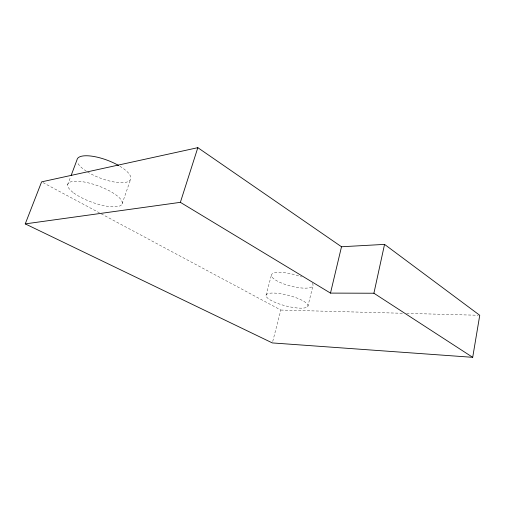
<?xml version="1.0" encoding="UTF-8"?>
<svg xmlns="http://www.w3.org/2000/svg" width="505" height="505" viewBox="0 0 505 505"><rect width="100%" height="100%" fill="white"/><g stroke="black" fill="none" stroke-linecap="round" stroke-linejoin="round"><path stroke-width="0.38" stroke-dasharray="2.52 1.89" d="M307.892 306.27A21.652 5.441 14.5 0 0 278.526 293.43A21.652 5.441 14.5 0 0 274.606 302.148A21.652 5.441 14.5 0 0 307.892 306.27L312.923 285.862M272.732 341.43L280.837 310.051L100.022 213.167M266.028 295.267L271.438 275.004M122.103 203.85L130.662 179.18M67.62 184.805L70.65 176.763M280.837 310.051L402.7 313.27M406.632 313.371L478.178 315.259M42.994 182.614L99.327 212.794M312.248 283.28A21.45 6.003 14.4 0 1 292.862 286.594A21.45 6.003 14.4 0 1 271.905 274.114A21.45 6.003 14.4 0 1 301.655 276.974M119.849 166.227A28.558 9.608 20.5 0 1 125.272 182.406A28.558 9.608 20.5 0 1 87.011 171.631M86.349 171.201A28.558 9.608 20.5 0 1 77.574 162.793M73.705 192.929A28.899 8.755 19.9 0 0 120.449 205.63A28.899 8.755 19.9 0 0 90.654 183.473A28.899 8.755 19.9 0 0 73.705 192.929"/><path stroke-width="0.76" d="M472.699 357.325L479.75 315.303L384.545 244.388L341.506 246.756L197.827 147.675L41.606 181.863L25.25 223.885L272.346 342.927L472.699 357.325L373.908 293.235L330.491 293.102L180.367 202.341L25.25 223.885M373.908 293.235L384.545 244.388M330.491 293.102L341.506 246.756M180.367 202.341L197.827 147.675M71.199 175.298L76.975 159.94A28.558 9.608 20.5 0 1 91.639 156.146A28.558 9.608 20.5 0 1 118.662 165.526"/></g></svg>
